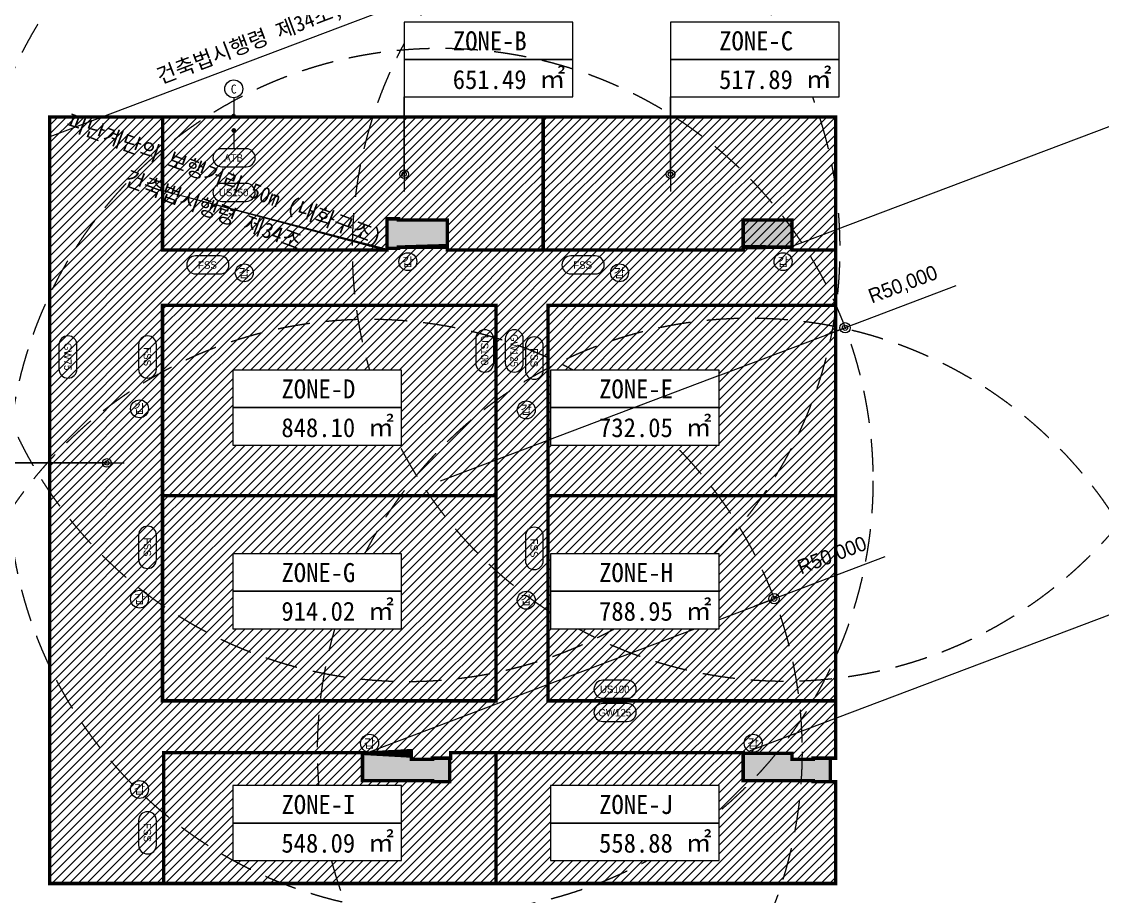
# Model space of a CAD drawing. Header units: millimetres. Extents: x 252828975 to 254701257, y 504285920 to 504535855.
# Drawn here: x 252918562 to 253043494, y 504381791 to 504482905 of the extents above; entities that cross this region are included whole.
import ezdxf
from ezdxf.enums import TextEntityAlignment as Align

# ---------------------------------------------------------------- set-up
doc = ezdxf.new("R2010")
doc.units = ezdxf.units.MM
doc.set_wipeout_variables(frame=1)
doc.linetypes.add('HID', pattern=[2.3, 1.5, -0.8])
doc.linetypes.add('HIDDEN2', pattern=[0.1875, 0.125, -0.0625])
for name, color, linetype in [('4A.TEC DIM 1', 7, 'Continuous'), ('4A.TEC TEXT', 7, 'Continuous'), ('4A.TEC 심볼', 7, 'Continuous'), ('DIM', 7, 'Continuous'), ('방화구획', 6, 'Continuous'), ('방화면적', 3, 'Continuous')]:
    doc.layers.add(name, color=color, linetype=linetype)
doc.styles.add('1', font='')
doc.styles.add('돋움', font='')
doc.styles.add('울릉도L', font='')
doc.styles.get('1').set_extended_font_data('DotumChe')
doc.styles.get('돋움').set_extended_font_data('Dotum')
doc.styles.get('울릉도L').set_extended_font_data('Dotum')
doc.dimstyles.new('DIM_200(외부치수)', dxfattribs={"dimscale": 200, "dimtxt": 3.299999999999998, "dimasz": 1, "dimexe": 2, "dimexo": 2, "dimgap": 1, "dimtad": 1, "dimdec": 0, "dimdsep": 46, "dimlunit": 6, "dimtxsty": '돋움', "dimblk1": 'DIMDOT', "dimblk2": 'DIMDOT', "dimsah": 1, "dimcen": 2.5, "dimdle": 1.5, "dimclrd": 1, "dimclre": 7, "dimclrt": 2, "dimadec": 0, "dimazin": 0, "dimtfac": 1, "dimtdec": 0, "dimtix": 1, "dimtmove": 2, "dimatfit": 3, "dimldrblk": 'DIMDOT', "dimfxl": 1, "dimtvp": 1, "dimtolj": 1, "dimtzin": 0, "dimarcsym": 0})
doc.dimstyles.new('DIM_400(외부치수)', dxfattribs={"dimscale": 1200, "dimtxt": 3.299999999999998, "dimasz": 1, "dimexe": 2, "dimexo": 2, "dimgap": 1, "dimtad": 1, "dimdec": 0, "dimdsep": 46, "dimlunit": 6, "dimtxsty": '울릉도L', "dimblk1": 'DIMDOT', "dimblk2": 'DIMDOT', "dimsah": 1, "dimcen": 2.5, "dimdle": 1.5, "dimclrd": 8, "dimclre": 8, "dimclrt": 3, "dimadec": 0, "dimazin": 0, "dimtfac": 1, "dimtdec": 0, "dimtix": 1, "dimtmove": 2, "dimatfit": 3, "dimldrblk": 'DIMDOT', "dimfxl": 1, "dimtvp": 1, "dimtolj": 1, "dimtzin": 0, "dimarcsym": 0})
pattern_1 = [(44.99999999999999, (-1504467.618307471, 1109917.043233156), (-505.1394068101399, 505.1394068101399), [])]

# ---------------------------------------------------------------- blocks, each defined once
blk = doc.blocks.new('DIMDOT')
at = {"color": 0}
blk.add_line((-2, 0), (2, 0), dxfattribs=at)
for radius in [0.5, 0.25]:
    blk.add_circle((0, 0), radius, dxfattribs=at)
blk = doc.blocks.new('*D148')
at = {"layer": '4A.TEC DIM 1', "color": 8, "linetype": 'ByBlock', "lineweight": -2, "transparency": 16777216}
for p, q in [((253029468.5858171, 504510300.4651749), (253016525.0496594, 504505408.0870451)), ((252921861.5563153, 504469627.3236677), (253015402.5576435, 504504983.8092185))]:
    blk.add_line(p, q, dxfattribs=at)
at = {"layer": 'Defpoints', "color": 0, "transparency": 16777216}
for p in [(253015402.5576435, 504504983.8092185), (252921861.5563153, 504469627.3236677)]:
    blk.add_point(p, dxfattribs=at)
at = {"layer": '4A.TEC DIM 1', "color": 8, "lineweight": -2, "transparency": 16777216, "xscale": 1200, "yscale": 1200, "zscale": 1200, "rotation": 200.7055133025539}
blk.add_blockref('DIMDOT', (253015402.5576435, 504504983.8092185), dxfattribs=at)
at = {"layer": '4A.TEC DIM 1', "color": 3, "transparency": 16777216, "insert": (253022779.1656466, 504510127.1093212), "char_height": 1679.999999999999, "attachment_point": 5, "rotation": 20.70551330255388, "style": '돋움'}
blk.add_mtext('\\A1;R100,000', dxfattribs=at)
blk = doc.blocks.new('*D147')
at = {"layer": '4A.TEC DIM 1', "color": 8, "linetype": 'ByBlock', "lineweight": -2, "transparency": 16777216}
for p, q in [((83596.00053692484, 104092.466627331), (77013.37926875307, 93493.87704588413)), ((49999.99999999977, 50000.00000000047), (76380.25319214165, 92474.48930262122))]:
    blk.add_line(p, q, dxfattribs=at)
at = {"layer": 'Defpoints', "color": 0, "transparency": 16777216}
for p in [(76380.25319214165, 92474.48930262122), (49999.99999999977, 50000.00000000047)]:
    blk.add_point(p, dxfattribs=at)
at = {"layer": '4A.TEC DIM 1', "color": 8, "lineweight": -2, "transparency": 16777216, "xscale": 1200, "yscale": 1200, "zscale": 1200, "rotation": 238.1562189976001}
blk.add_blockref('DIMDOT', (76380.25319214165, 92474.48930262122), dxfattribs=at)
at = {"layer": '4A.TEC DIM 1', "color": 3, "transparency": 16777216, "insert": (78749.83962142319, 100465.1717891824), "char_height": 1679.999999999999, "attachment_point": 5, "rotation": 58.156218997600064, "style": '돋움'}
blk.add_mtext('\\A1;R50,000', dxfattribs=at)
blk = doc.blocks.new('zw$185B')
h = blk.add_hatch()
h.set_pattern_fill('ANSI31', color=254, scale=225)
h.set_pattern_definition(pattern_1)
h.paths.add_polyline_path([(101782.1697762311, -82536.21968358755), (114842.1697761714, -82536.21968358755), (114835.4662291408, -86656.21968364716), (114817.1697761714, -86656.21968364716), (114817.1697762012, -97901.21968352795), (140764.6697762012, -97901.21968358755), (140764.6697752476, -97713.71968370676), (142102.1697752476, -97713.71968364716), (142102.1697752476, -97576.21968364716), (147742.1697762012, -97576.21968370676), (147742.1697762311, -97901.21968358755), (181942.1697761416, -97901.21968358755), (181942.1697762311, -97576.21968370676), (187582.1697752476, -97576.21968364716), (187582.1697752476, -97901.21968352795), (192642.1697761118, -97901.21968352795), (192642.1697761118, -104311.2196832895), (159367.1697762012, -104311.2196834087), (159367.1697762012, -126311.2196834087), (159367.1697762012, -150021.2196835279), (192642.1697761416, -150021.2196835279), (192642.1697761714, -156648.7196805477), (192004.6697762012, -156648.7196805477), (190032.1697762012, -156648.7196805477), (190032.1697762012, -156786.2196804881), (187582.1697762012, -156786.2196804881), (187582.1697762012, -156096.2196835876), (181942.1697762012, -156096.2196835876), (181942.1697762012, -156021.2196835876), (153367.1697762012, -156021.2196835876), (148127.1697762012, -156021.2196835876), (148127.1697762012, -156648.7196805477), (148004.6697762012, -156648.7196805477), (146032.1697762311, -156648.7196805477), (146032.1697762311, -156786.2196804881), (143582.1697762311, -156786.2196804881), (143582.1697762012, -156096.2196835876), (137942.1697762012, -156096.2196835876), (137942.1697762012, -156021.2196835876), (114942.1697762012, -156021.2196835876), (114942.1697762012, -171136.2196836472), (101782.1697763205, -171136.2196836472)])
h.paths.add_polyline_path([(114817.1697752476, -126311.2196834087), (114817.1697752476, -150021.2196835279), (153367.1697752178, -150021.2196835876), (153367.1697752178, -126311.2196834087)], flags=16)
h.paths.add_polyline_path([(114817.1697762311, -126311.2196834087), (114817.1697762311, -104311.2196834087), (153367.1697762012, -104311.2196834087), (153367.1697752178, -126311.2196834087)], flags=16)
h.paths.add_polyline_path([(159367.1697762012, -150021.2196835279), (159367.1697762012, -126311.2196834087), (192642.1697761118, -126311.2196834087), (192642.1697761118, -150021.2196835279)])
h.paths.add_polyline_path([(192642.1697761118, -126311.2196834087), (192642.1697761118, -104311.2196833491), (159367.1697762012, -104311.2196834087), (159367.1697762012, -126311.2196834087)])
h.paths.add_polyline_path([(114842.1697742045, -82536.21968364716), (158817.1697732806, -82536.21968370676), (158817.1697732806, -97901.21968358755), (147742.1697742641, -97901.21968358755), (147742.1697732508, -97576.21968370676), (147742.1697732508, -94436.21968376637), (142102.1697732508, -94436.21968370676), (142102.1697732508, -94298.71968370676), (140764.6697742045, -94298.71968370676), (140764.6697732806, -97713.71968370676), (140764.6697742045, -97901.21968358755), (114817.1697742343, -97901.21966528893), (114835.4662271738, -86656.21968364716), (114842.1697742045, -86656.21968364716)])
h.paths.add_polyline_path([(192642.1697761714, -171136.2196837068), (192642.1697761714, -159373.7196835876), (192004.6697762012, -159373.7196835876), (190032.1697762012, -159373.7196835876), (190032.1697762012, -159236.2196835876), (181942.1697762012, -159236.2196836472), (181942.1697762012, -156096.2196836472), (181942.1697762012, -156021.2196835876), (153367.1697762012, -156021.2196835876), (153367.1697762012, -171136.2196837068)])
h.paths.add_polyline_path([(153367.1697762012, -171136.2196837068), (153367.1697762012, -156021.2196835876), (148127.1697762012, -156021.2196835876), (148127.1697762012, -156648.7196806073), (148004.6697762012, -156648.7196806073), (148004.6697762012, -159373.7196835876), (146032.1697762012, -159373.7196835876), (146032.1697762012, -159236.2196835876), (137942.1697762012, -159236.2196836472), (137942.1697762012, -156096.2196836472), (137942.1697762012, -156021.2196835876), (114942.1697762012, -156021.2196835876), (114942.1697762012, -171136.2196837068)])
h.paths.add_polyline_path([(158817.1697732806, -82536.21968370676), (180817.1697741747, -82536.21968376637), (192642.1697741449, -82536.21968376637), (192642.1697741449, -97901.21968352795), (187582.1697732806, -97901.21968352795), (187582.1697732508, -97576.21968364716), (187582.1697732508, -94436.21968370676), (181942.1697732508, -94436.21968376637), (181942.1697737277, -95957.15718370676), (181942.1697741747, -94436.21968370676), (187582.1697732508, -94436.21968370676), (187582.1697732508, -97576.21968364716), (181942.1697742343, -97576.21968370676), (181942.1697737277, -95957.15718370676), (181942.1697742343, -97576.21968370676), (181942.1697741747, -97901.21968358755), (158817.1697732806, -97901.21968358755)])
h = blk.add_hatch()
h.set_pattern_fill('ANSI31', color=254, scale=225)
h.set_pattern_definition(pattern_1)
h.paths.add_polyline_path([(114817.1697752476, -126311.2196834087), (114817.1697752476, -150021.2196835279), (153367.1697752178, -150021.2196835876), (153367.1697752178, -126311.2196834087)])
h.paths.add_polyline_path([(114817.1697762311, -126311.2196834087), (114817.1697762311, -104311.2196834087), (153367.1697762012, -104311.2196834087), (153367.1697752178, -126311.2196834087)])
at = {"layer": '방화구획'}
h = blk.add_hatch(color=254, dxfattribs=at)
h.paths.add_polyline_path([(137942.1697762012, -159236.2196836472), (146032.1697762012, -159236.2196835876), (146032.1697762012, -159373.7196835876), (148004.6697762012, -159373.7196835876), (148004.6697762012, -156648.7196805477), (146032.1697762311, -156648.7196805477), (146032.1697762311, -156786.2196804881), (143582.1697762311, -156786.2196804881), (143582.1697762012, -156096.2196835876), (137942.1697762012, -156096.2196836472)])
h.paths.add_polyline_path([(181942.1697762012, -159236.2196836472), (190032.1697762012, -159236.2196835876), (190032.1697762012, -159373.7196835876), (192004.6697762012, -159373.7196835876), (192004.6697762012, -156648.7196806073), (190032.1697762012, -156648.7196806073), (190032.1697762012, -156786.2196805477), (187582.1697762012, -156786.2196805477), (187582.1697762012, -156096.2196836472), (181942.1697762012, -156096.2196836472)])
h.paths.add_polyline_path([(140764.6697752178, -97713.71968370676), (140764.6697752178, -94298.71968370676), (142102.1697752178, -94298.71968370676), (142102.1697752178, -94436.21968370676), (147742.1697752178, -94436.21968376637), (147742.1697752178, -97576.21968376637), (142102.1697752178, -97576.21968370676), (142102.1697752178, -97713.71968370676)])
h.paths.add_polyline_path([(181942.1697762012, -97576.21968370676), (187582.1697752178, -97576.21968364716), (187582.1697752178, -94436.21968370676), (181942.1697761416, -94436.21968370676)])
at = {"layer": '방화구획', "color": 210, "linetype": 'HID', "ltscale": 500, "const_width": 399.9999999443691, "elevation": -3332.883337225936}
for points in [[(101782.1697762311, -82536.21968358755), (114842.1697761714, -82536.21968358755), (114835.4662291408, -86656.21968364716), (114817.1697761714, -86656.21968364716), (114817.1697762012, -97901.21968352795), (140764.6697762012, -97901.21968358755), (140764.6697752476, -97713.71968370676), (142102.1697752476, -97713.71968364716), (142102.1697752476, -97576.21968364716), (147742.1697762012, -97576.21968370676), (147742.1697762311, -97901.21968358755), (181942.1697761416, -97901.21968358755), (181942.1697762311, -97576.21968370676), (187582.1697752476, -97576.21968364716), (187582.1697752476, -97901.21968352795), (192642.1697761118, -97901.21968352795), (192642.1697761118, -104311.2196832895), (159367.1697762012, -104311.2196834087), (159367.1697762012, -126311.2196834087), (159367.1697762012, -150021.2196835279), (192642.1697761416, -150021.2196835279), (192642.1697761714, -156648.7196805477), (192004.6697762012, -156648.7196805477), (190032.1697762012, -156648.7196805477), (190032.1697762012, -156786.2196804881), (187582.1697762012, -156786.2196804881), (187582.1697762012, -156096.2196835876), (181942.1697762012, -156096.2196835876), (181942.1697762012, -156021.2196835876), (153367.1697762012, -156021.2196835876), (148127.1697762012, -156021.2196835876), (148127.1697762012, -156648.7196805477), (148004.6697762012, -156648.7196805477), (146032.1697762311, -156648.7196805477), (146032.1697762311, -156786.2196804881), (143582.1697762311, -156786.2196804881), (143582.1697762012, -156096.2196835876), (137942.1697762012, -156096.2196835876), (137942.1697762012, -156021.2196835876), (114942.1697762012, -156021.2196835876), (114942.1697762012, -171136.2196836472), (101782.1697763205, -171136.2196836472)], [(114842.1697742045, -82536.21968364716), (158817.1697732806, -82536.21968370676), (158817.1697732806, -97901.21968358755), (147742.1697742641, -97901.21968358755), (147742.1697732508, -97576.21968370676), (147742.1697732508, -94436.21968376637), (142102.1697732508, -94436.21968370676), (142102.1697732508, -94298.71968370676), (140764.6697742045, -94298.71968370676), (140764.6697732806, -97713.71968370676), (140764.6697742045, -97901.21968358755), (114817.1697742343, -97901.21966528893), (114835.4662271738, -86656.21968364716), (114842.1697742045, -86656.21968364716)], [(158817.1697732806, -82536.21968370676), (180817.1697741747, -82536.21968376637), (192642.1697741449, -82536.21968376637), (192642.1697741449, -97901.21968352795), (187582.1697732806, -97901.21968352795), (187582.1697732508, -97576.21968364716), (187582.1697732508, -94436.21968370676), (181942.1697732508, -94436.21968376637), (181942.1697737277, -95957.15718370676), (181942.1697741747, -94436.21968370676), (187582.1697732508, -94436.21968370676), (187582.1697732508, -97576.21968364716), (181942.1697742343, -97576.21968370676), (181942.1697737277, -95957.15718370676), (181942.1697742343, -97576.21968370676), (181942.1697741747, -97901.21968358755), (158817.1697732806, -97901.21968358755)], [(140764.6697752178, -97713.71968370676), (140764.6697752178, -94298.71968370676), (142102.1697752178, -94298.71968370676), (142102.1697752178, -94436.21968370676), (147742.1697752178, -94436.21968376637), (147742.1697752178, -97576.21968376637), (142102.1697752178, -97576.21968370676), (142102.1697752178, -97713.71968370676)], [(114817.1697762311, -126311.2196834087), (114817.1697762311, -104311.2196834087), (153367.1697762012, -104311.2196834087), (153367.1697752178, -126311.2196834087)], [(192642.1697761118, -126311.2196834087), (192642.1697761118, -104311.2196833491), (159367.1697762012, -104311.2196834087), (159367.1697762012, -126311.2196834087)], [(159367.1697762012, -150021.2196835279), (159367.1697762012, -126311.2196834087), (192642.1697761118, -126311.2196834087), (192642.1697761118, -150021.2196835279)], [(153367.1697762012, -171136.2196837068), (153367.1697762012, -156021.2196835876), (148127.1697762012, -156021.2196835876), (148127.1697762012, -156648.7196806073), (148004.6697762012, -156648.7196806073), (148004.6697762012, -159373.7196835876), (146032.1697762012, -159373.7196835876), (146032.1697762012, -159236.2196835876), (137942.1697762012, -159236.2196836472), (137942.1697762012, -156096.2196836472), (137942.1697762012, -156021.2196835876), (114942.1697762012, -156021.2196835876), (114942.1697762012, -171136.2196837068)], [(137942.1697762012, -159236.2196836472), (146032.1697762012, -159236.2196835876), (146032.1697762012, -159373.7196835876), (148004.6697762012, -159373.7196835876), (148004.6697762012, -156648.7196805477), (146032.1697762311, -156648.7196805477), (146032.1697762311, -156786.2196804881), (143582.1697762311, -156786.2196804881), (143582.1697762012, -156096.2196835876), (137942.1697762012, -156096.2196836472)], [(192642.1697761714, -171136.2196837068), (192642.1697761714, -159373.7196835876), (192004.6697762012, -159373.7196835876), (190032.1697762012, -159373.7196835876), (190032.1697762012, -159236.2196835876), (181942.1697762012, -159236.2196836472), (181942.1697762012, -156096.2196836472), (181942.1697762012, -156021.2196835876), (153367.1697762012, -156021.2196835876), (153367.1697762012, -171136.2196837068)], [(181942.1697762012, -159236.2196836472), (190032.1697762012, -159236.2196835876), (190032.1697762012, -159373.7196835876), (192004.6697762012, -159373.7196835876), (192004.6697762012, -156648.7196806073), (190032.1697762012, -156648.7196806073), (190032.1697762012, -156786.2196805477), (187582.1697762012, -156786.2196805477), (187582.1697762012, -156096.2196836472), (181942.1697762012, -156096.2196836472)]]:
    blk.add_lwpolyline(points, close=True, dxfattribs=at)
for points in [[(181942.1697752178, -97576.21968370676), (181942.1697761416, -94436.21968370676), (187582.1697752178, -94436.21968370676), (187582.1697752178, -97576.21968364716), (181942.1697762012, -97576.21968370676)], [(114817.1697752476, -150021.2196835279), (153367.1697752178, -150021.2196835876), (153367.1697752178, -126311.2196834087), (114817.1697752476, -126311.2196834087), (114817.1697752476, -150021.2196834683)]]:
    blk.add_lwpolyline(points, dxfattribs=at)
blk = doc.blocks.new('zw$2514')
at = {"color": 4, "linetype": 'HIDDEN2', "ltscale": 30000}
blk.add_circle((49999.99999999977, 50000.00000000047), 50000, dxfattribs=at)
at = {"layer": '4A.TEC DIM 1', "linetype": 'ByBlock'}
dim = blk.add_radius_dim(center=(49999.99999999977, 50000.00000000047), mpoint=(76380.25319214165, 92474.48930262122), dimstyle='DIM_400(외부치수)', override={"dimtxt": 1.399999999999999, "dimexe": 3, "dimtih": 0, "dimtxsty": '돋움', "dimtix": 1, "dimtmove": 2}, dxfattribs=at)
dim.commit()
dim.dimension.update_dxf_attribs({"geometry": '*D147', "text_midpoint": (78749.83962142319, 100465.1717891824)})

msp = doc.modelspace()

# ---------------------------------------------------------------- linework, layer by layer
at = {"layer": '4A.TEC TEXT', "const_width": 273.2620857022754, "elevation": -0.4499961073975101}
for points in [[(252942939.035917, 504471917.4262182, 1), (252943184.6399669, 504472037.2211145, 1)], [(252942968.9846411, 504470383.1031937, -1), (252943214.5886909, 504470263.3082976, -1)]]:
    msp.add_lwpolyline(points, format="xyb", close=True, dxfattribs=at)
at = {"layer": '4A.TEC 심볼', "elevation": -0.4499961073975101}
for points in [[(252943086.6743115, 504474095.7887114), (252943086.6743115, 504472044.7411382)], [(252943116.6230355, 504468204.7407005), (252943116.6230355, 504470255.7882739)]]:
    msp.add_lwpolyline(points, dxfattribs=at)
at = {"layer": '4A.TEC 심볼'}
for points, elevation in [([(252944524.8054235, 504468204.7407005), (252941708.4406475, 504468204.7407005, 1), (252941708.4406475, 504466131.0101581), (252944524.8054235, 504466131.0101581, 1)], -0.4499961073975101), ([(252944524.8054235, 504464204.7407005), (252941708.4406475, 504464204.7407005, 1), (252941708.4406475, 504462131.0101581), (252944524.8054235, 504462131.0101581, 1)], -0.4499961073975101), ([(252973132.7492373, 504443436.075176), (252973132.7492373, 504446252.439952, 1), (252971059.0186951, 504446252.439952), (252971059.0186951, 504443436.075176, 1)], -2917.116662774062), ([(252976547.2311888, 504443436.075176), (252976547.2311888, 504446252.439952, 1), (252974473.5006465, 504446252.439952), (252974473.5006465, 504443436.075176, 1)], -2917.116662774062), ([(252978865.1740228, 504442604.2353222), (252978865.1740228, 504445420.6000982, 1), (252976791.4434806, 504445420.6000982), (252976791.4434806, 504442604.2353222, 1)], -2916.666666666665), ([(252978865.1740228, 504420604.2353222), (252978865.1740228, 504423420.6000982, 1), (252976791.4434806, 504423420.6000982), (252976791.4434806, 504420604.2353222, 1)], -2916.666666666665), ([(252988577.7350353, 504406769.524757), (252985761.3702593, 504406769.524757, 1), (252985761.3702593, 504404695.7942148), (252988577.7350353, 504404695.7942148, 1)], -2917.116662774062), ([(252988577.7350353, 504404084.074339), (252985761.3702593, 504404084.074339, 1), (252985761.3702593, 504402010.3437967), (252988577.7350353, 504402010.3437967, 1)], -2917.116662774062)]:
    msp.add_lwpolyline(points, format="xyb", close=True, dxfattribs=dict(at, elevation=elevation))
for points in [[(252941494.8450803, 504455818.7820809), (252938678.4803043, 504455818.7820809, 1), (252938678.4803043, 504453745.0515388), (252941494.8450803, 504453745.0515388, 1)], [(252984868.2291314, 504455818.7820809), (252982051.8643554, 504455818.7820809, 1), (252982051.8643554, 504453745.0515388), (252984868.2291314, 504453745.0515388, 1)], [(252924956.1795677, 504442730.3026313), (252924956.1795677, 504445546.6674073, 1), (252922882.4490255, 504445546.6674073), (252922882.4490255, 504442730.3026313, 1)], [(252934155.6265292, 504442730.3026313), (252934155.6265292, 504445546.6674073, 1), (252932081.895987, 504445546.6674073), (252932081.895987, 504442730.3026313, 1)], [(252934155.6265292, 504420730.3026313), (252934155.6265292, 504423546.6674073, 1), (252932081.895987, 504423546.6674073), (252932081.895987, 504420730.3026313, 1)], [(252934155.6265292, 504387728.7507359), (252934155.6265292, 504390545.1155119, 1), (252932081.895987, 504390545.1155119), (252932081.895987, 504387728.7507359, 1)]]:
    msp.add_lwpolyline(points, format="xyb", close=True, dxfattribs=at)
for centre in [(252943086.6743115, 504475132.6539827, -0.4499961073975101), (252963211.1478494, 504455158.8944944, 3333.333333333334), (253006585.746934, 504455158.8944944, 3333.333333333334), (252944303.9011081, 504453867.1937099, 4166.666666666666), (252987677.2851592, 504453867.1937099, 4166.666666666666), (252932191.1762478, 504438149.8665319, 4166.666666666666), (252976900.7237414, 504438023.7992228, 1250.000000000001), (252932191.1762478, 504416149.8665319, 4166.666666666666), (252976900.7237414, 504416023.7992228, 1250.000000000001), (252958784.2671566, 504399493.6890913, -0.4499961073979648), (253003122.4060152, 504399493.6890913, -0.4499961073979648), (252932191.1762478, 504394149.8665319, 4166.666666666666)]:
    msp.add_circle(centre, 1036.865271180699, dxfattribs=at)

# ---------------------------------------------------------------- block references
msp.add_blockref('zw$185B', (252820031.9983392, 504554413.5433502, 3332.883337225936), dxfattribs=at)
at = {"layer": '방화면적', "xscale": -1, "rotation": 37.45070569504949}
msp.add_blockref('zw$2514', (253033269.4199692, 504447347.4161992, -0.4499961073975101), dxfattribs=at)
at = {"layer": '방화면적', "rotation": 322.5492943049505}
for p in [(252936716.396256, 504447347.4161992, -0.4499961073975101), (252888676.3962598, 504389227.4161992, -0.4499961073975101), (252932676.3962598, 504389352.4161992, -0.4499961073975101)]:
    msp.add_blockref('zw$2514', p, dxfattribs=at)

# ---------------------------------------------------------------- texts
at = {"layer": '4A.TEC TEXT', "style": '1'}
for s, p in [('C', (252943076.5752712, 504475109.6930323, -0.4499961073975101)), ('갑', (252963201.0488091, 504455135.9335439, 3333.333333333334)), ('갑', (253006575.6478938, 504455135.9335439, 3333.333333333334)), ('갑', (252944293.8020682, 504453844.2327595)), ('갑', (252987667.1861193, 504453844.2327595)), ('갑', (252932181.0772077, 504438172.8274823)), ('갑', (252976890.6247014, 504438046.7601731, -2916.666666666665)), ('갑', (252932181.0772077, 504416172.8274823)), ('갑', (252976890.6247014, 504416046.7601731, -2916.666666666665)), ('갑', (252958774.1681163, 504399470.7281408, -0.4499961073979648)), ('갑', (253003112.3069749, 504399470.7281408, -0.4499961073979648)), ('갑', (252932181.0772077, 504394172.8274823))]:
    msp.add_text(s, height=1036.865271180699, dxfattribs=at).set_placement(p, align=Align.MIDDLE_CENTER)
at = {"layer": '4A.TEC TEXT', "style": '돋움'}
for s, height, p in [('ATB', 855.4824572666281, (252943073.7624113, 504467151.4083177, -0.4499961073975101)), ('+', 855.4824572666281, (252943073.7624113, 504465151.4083177, -0.4499961073975101)), ('US150', 855.4824572666281, (252943073.7624113, 504463151.4083177, -0.4499961073975101)), ('FSS', 855.482457266628, (252940043.8020682, 504454765.4496984)), ('FSS', 855.482457266628, (252983417.1861193, 504454765.4496984)), ('US100', 855.482457266628, (252987126.6920232, 504405716.1923744, -2917.116662774062)), ('GW125', 855.482457266628, (252987126.6920232, 504403030.7419564, -2917.116662774062))]:
    msp.add_text(s, height=height, dxfattribs=at).set_placement(p, align=Align.MIDDLE)
for s, p in [('US100', (252972079.4168547, 504444887.1181881, -2917.116662774062)), ('GW125', (252975493.8988062, 504444887.1181881, -2917.116662774062)), ('GW75', (252923902.8471852, 504444181.3456435)), ('FSS', (252933102.2941467, 504444181.3456435)), ('FSS', (252977811.8416403, 504444055.2783343, -2916.666666666665)), ('FSS', (252933102.2941467, 504422181.3456435)), ('FSS', (252977811.8416403, 504422055.2783343, -2916.666666666665)), ('FSS', (252933102.2941467, 504389179.793748))]:
    msp.add_text(s, height=855.482457266628, rotation=270, dxfattribs=at).set_placement(p, align=Align.MIDDLE)
at = {"layer": '방화면적', "ltscale": 2, "style": '1'}
for s, height, rotation, p in [('건축법시행령 제34조, 건축물의 피난ㆍ방화구조 등의 기준에 관한 규칙 제11조', 1800, 20.70551330411215, (252973019.8469819, 504491151.070766, -0.4499961073979357)), ('피난계단의 보행거리 50m (내화구조)', 1799.999999999999, 339.2944798056837, (252941968.1707568, 504464686.7941019, -0.4499961073975101)), ('건축법시행령 제34조', 1799.999999999999, 339.2944798056837, (252940705.4569858, 504461155.1355244, -0.4499961073975101))]:
    msp.add_text(s, height=height, rotation=rotation, dxfattribs=at).set_placement(p, align=Align.MIDDLE_CENTER)

# ---------------------------------------------------------------- dimensions: what is measured, and where the dimension line sits
at = {"layer": '4A.TEC DIM 1', "linetype": 'ByBlock'}
dim = msp.add_radius_dim(center=(252921861.5563153, 504469627.3236677, -0.4499961073979357), mpoint=(253015402.5576435, 504504983.8092185, -0.4499961073979357), dimstyle='DIM_400(외부치수)', override={"dimtxt": 1.399999999999999, "dimexe": 3, "dimtxsty": '돋움', "dimblk1": 'DIMDOT', "dimblk2": 'DIMDOT'}, dxfattribs=at)
dim.commit()
dim.dimension.update_dxf_attribs({"geometry": '*D148', "text_midpoint": (253022779.1656466, 504510127.1093212, -0.4499961073979357)})

# ---------------------------------------------------------------- leaders
at = {"layer": 'DIM'}
msp.add_leader([(252928420.8698677, 504431886.6444167), (252915970.206054, 504431886.6444167), (252926727.904284, 504431886.6444167)], dimstyle='DIM_200(외부치수)', override={"dimasz": 5, "dimgap": 1, "dimtad": 0}, dxfattribs=at)

# ---------------------------------------------------------------- next in the draw order: wipeouts: each hides what was drawn before it
for points in [[(252962777.4637799, 504482859.51424736), (252982283.06623083, 504482859.51424736), (252982283.06623083, 504474192.8475819), (252962777.4637799, 504474192.8475819)], [(252993561.8642927, 504482859.51424736), (253013067.46674365, 504482859.51424736), (253013067.46674365, 504474192.8475819), (252993561.8642927, 504474192.8475819)], [(252942966.4974774, 504442621.8026778), (252962472.09992835, 504442621.8026778), (252962472.09992835, 504433955.1360124), (252942966.4974774, 504433955.1360124)], [(252979686.193367, 504442621.8026778), (252999191.79581794, 504442621.8026778), (252999191.79581794, 504433955.1360124), (252979686.193367, 504433955.1360124)], [(252942966.4974774, 504421394.49117196), (252962472.09992835, 504421394.49117196), (252962472.09992835, 504412727.8245065), (252942966.4974774, 504412727.8245065)], [(252979686.193367, 504421394.49117196), (252999191.79581794, 504421394.49117196), (252999191.79581794, 504412727.8245065), (252979686.193367, 504412727.8245065)]]:
    msp.add_wipeout(points).dxf.layer = '4A.TEC TEXT'

# ---------------------------------------------------------------- next in the draw order: linework, layer by layer
at = {"layer": '방화면적', "ltscale": 2}
for points in [[(252982283.0662308, 504482859.5142474), (252962777.4637799, 504482859.5142474), (252962777.4637799, 504478526.1809146), (252982283.0662308, 504478526.1809146)], [(253013067.4667436, 504482859.5142474), (252993561.8642927, 504482859.5142474), (252993561.8642927, 504478526.1809146), (253013067.4667436, 504478526.1809146)], [(252982283.0662308, 504478526.1809146), (252962777.4637799, 504478526.1809146), (252962777.4637799, 504474192.8475819), (252982283.0662308, 504474192.8475819)], [(253013067.4667436, 504478526.1809146), (252993561.8642927, 504478526.1809146), (252993561.8642927, 504474192.8475819), (253013067.4667436, 504474192.8475819)], [(252962472.0999284, 504442621.8026778), (252942966.4974774, 504442621.8026778), (252942966.4974774, 504438288.4693451), (252962472.0999284, 504438288.4693451)], [(252999191.7958179, 504442621.8026778), (252979686.193367, 504442621.8026778), (252979686.193367, 504438288.4693451), (252999191.7958179, 504438288.4693451)], [(252962472.0999284, 504438288.4693451), (252942966.4974774, 504438288.4693451), (252942966.4974774, 504433955.1360124), (252962472.0999284, 504433955.1360124)], [(252999191.7958179, 504438288.4693451), (252979686.193367, 504438288.4693451), (252979686.193367, 504433955.1360124), (252999191.7958179, 504433955.1360124)], [(252962472.0999284, 504421394.491172), (252942966.4974774, 504421394.491172), (252942966.4974774, 504417061.1578392), (252962472.0999284, 504417061.1578392)], [(252999191.7958179, 504421394.491172), (252979686.193367, 504421394.491172), (252979686.193367, 504417061.1578392), (252999191.7958179, 504417061.1578392)], [(252962472.0999284, 504417061.1578392), (252942966.4974774, 504417061.1578392), (252942966.4974774, 504412727.8245065), (252962472.0999284, 504412727.8245065)], [(252999191.7958179, 504417061.1578392), (252979686.193367, 504417061.1578392), (252979686.193367, 504412727.8245065), (252999191.7958179, 504412727.8245065)]]:
    msp.add_lwpolyline(points, close=True, dxfattribs=at)

# ---------------------------------------------------------------- next in the draw order: block references
at = {"layer": '방화면적', "rotation": 322.5492943049505}
msp.add_blockref('zw$2514', (252896876.3962561, 504420545.1850936, -0.4499961073975101), dxfattribs=at)

# ---------------------------------------------------------------- next in the draw order: texts
at = {"layer": '방화면적', "ltscale": 2, "style": '1'}
for s, p in [('ZONE-B', (252972682.3473385, 504480683.1393112)), ('ZONE-C', (253003466.7478513, 504480683.1393112)), ('㎡', (252979916.7139927, 504476321.7947199)), ('㎡', (253010701.1145056, 504476321.7947199)), ('651.49', (252972666.3759796, 504476214.8907586)), ('517.89', (253003450.7764924, 504476214.8907586)), ('ZONE-D', (252952871.3810361, 504440445.4277416)), ('ZONE-E', (252989591.0769256, 504440445.4277416)), ('848.10', (252952855.4096772, 504435977.1791891)), ('㎡', (252960105.7476903, 504436084.0831503)), ('732.05', (252989575.1055667, 504435977.1791891)), ('㎡', (252996825.4435799, 504436084.0831503)), ('ZONE-G', (252952871.3810361, 504419218.1162358)), ('ZONE-H', (252989591.0769256, 504419218.1162358)), ('914.02', (252952855.4096772, 504414749.8676832)), ('㎡', (252960105.7476903, 504414856.7716445)), ('788.95', (252989575.1055667, 504414749.8676832)), ('㎡', (252996825.4435799, 504414856.7716445))]:
    msp.add_text(s, height=2199.99999969403, dxfattribs=at).set_placement(p, align=Align.MIDDLE_CENTER)

# ---------------------------------------------------------------- next in the draw order: leaders
at = {"layer": 'DIM'}
for points in [[(252962777.4637799, 504465270.4262376), (252962777.4637799, 504474192.8475819), (252962777.4637799, 504466963.3918213)], [(252993561.8642927, 504465270.4262376), (252993561.8642927, 504474192.8475819), (252993561.8642927, 504466963.3918213)]]:
    msp.add_leader(points, dimstyle='DIM_200(외부치수)', override={"dimasz": 5, "dimgap": 1, "dimtad": 0}, dxfattribs=at)

# ---------------------------------------------------------------- next in the draw order: wipeouts: each hides what was drawn before it
for points in [[(252942966.4974774, 504394592.26006633), (252962472.09992835, 504394592.26006633), (252962472.09992835, 504385925.5934009), (252942966.4974774, 504385925.5934009)], [(252979686.193367, 504394592.26006633), (252999191.79581794, 504394592.26006633), (252999191.79581794, 504385925.5934009), (252979686.193367, 504385925.5934009)]]:
    msp.add_wipeout(points).dxf.layer = '4A.TEC TEXT'

# ---------------------------------------------------------------- next in the draw order: linework, layer by layer
at = {"layer": '방화면적', "ltscale": 2}
for points in [[(252962472.0999284, 504394592.2600663), (252942966.4974774, 504394592.2600663), (252942966.4974774, 504390258.9267336), (252962472.0999284, 504390258.9267336)], [(252999191.7958179, 504394592.2600663), (252979686.193367, 504394592.2600663), (252979686.193367, 504390258.9267336), (252999191.7958179, 504390258.9267336)], [(252962472.0999284, 504390258.9267336), (252942966.4974774, 504390258.9267336), (252942966.4974774, 504385925.5934009), (252962472.0999284, 504385925.5934009)], [(252999191.7958179, 504390258.9267336), (252979686.193367, 504390258.9267336), (252979686.193367, 504385925.5934009), (252999191.7958179, 504385925.5934009)]]:
    msp.add_lwpolyline(points, close=True, dxfattribs=at)

# ---------------------------------------------------------------- next in the draw order: texts
at = {"layer": '방화면적', "ltscale": 2, "style": '1'}
for s, p in [('ZONE-I', (252952871.3810361, 504392415.8851302)), ('ZONE-J', (252989591.0769256, 504392415.8851302)), ('548.09', (252952855.4096772, 504387947.6365776)), ('㎡', (252960105.7476903, 504388054.5405388)), ('558.88', (252989575.1055667, 504387947.6365776)), ('㎡', (252996825.4435799, 504388054.5405388))]:
    msp.add_text(s, height=2199.99999969403, dxfattribs=at).set_placement(p, align=Align.MIDDLE_CENTER)

doc.saveas('drawing.dxf')
